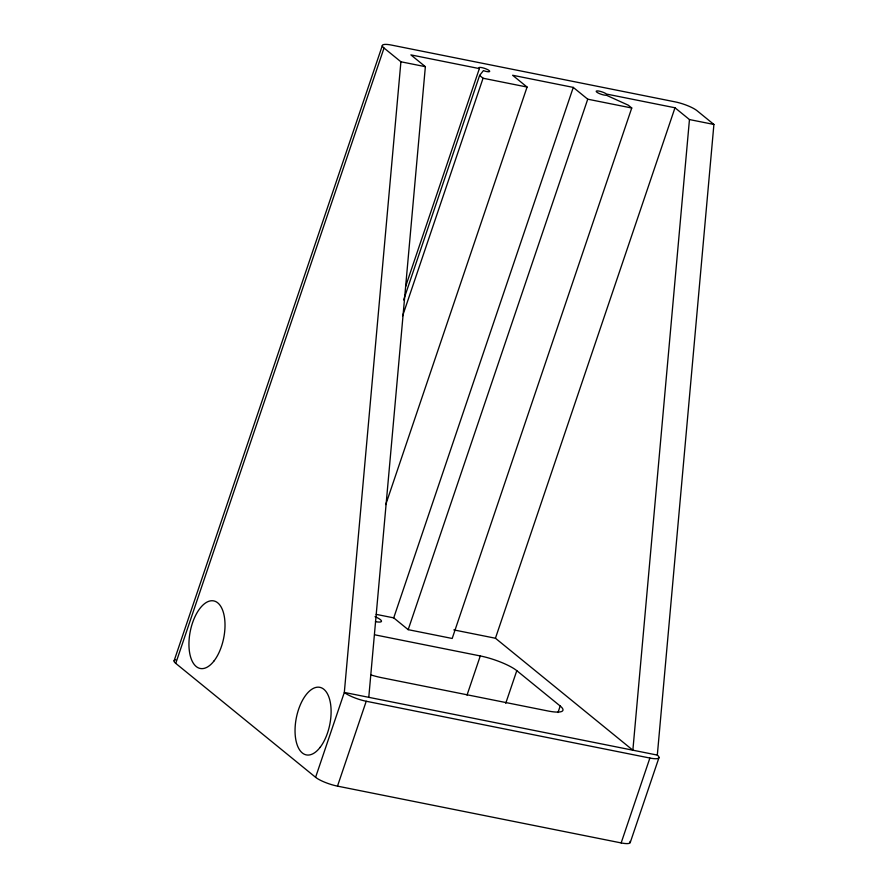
<?xml version="1.0" encoding="UTF-8"?>
<svg xmlns="http://www.w3.org/2000/svg" width="888" height="888" viewBox="0 0 888 888"><rect width="100%" height="100%" fill="white"/><g stroke="black" fill="none" stroke-linecap="round" stroke-linejoin="round"><path stroke-width="1.33" d="M315.595 777.3L175.746 663.38L384.027 48.03L400.91 61.783L344.322 692.429L315.595 777.3A17.227 3.785 18.7 0 0 337.496 786.135L621.156 842.923A17.227 3.785 18.7 0 0 629.969 841.391M368.775 697.324L425.363 66.678L410.889 54.89L479.365 68.598A5.739 1.265 18.7 0 1 482.883 67.854A5.739 1.265 18.7 0 1 489.699 71.262A5.739 1.265 18.7 0 1 483.416 70.629L479.62 75.425L403.618 299.955M376.19 614.363L393.717 617.87L408.18 629.659L452.192 638.472L631.745 108.003L628.304 105.195L606.404 95.249A5.739 1.265 18.7 0 1 598.09 92.963A5.739 1.265 18.7 0 1 598.279 90.965A5.739 1.265 18.7 0 1 606.515 94.061L674.991 107.77L689.454 119.558L632.866 750.194L495.437 638.239L453.812 629.903M657.32 755.089L344.322 692.429A17.227 3.785 18.7 0 0 366.233 701.254L649.883 758.041A17.227 3.785 18.7 0 0 657.32 755.089L713.908 124.453L697.025 110.7A17.227 3.785 18.7 0 0 675.124 101.865L391.464 45.077A17.227 3.785 18.7 0 0 384.027 48.03M174.092 660.827L382.373 45.477M405.583 286.569L479.365 68.598M402.619 315.895L483.061 78.233L479.62 75.425M385.747 504.595L527.072 87.046L512.609 75.258L573.271 87.401L587.734 99.19L631.745 108.003M393.717 617.87L573.271 87.401M337.496 786.135L366.233 701.254M408.18 629.659L587.734 99.19M467.021 695.115L480.286 655.943A28.705 6.316 18.7 0 1 516.794 670.662L560.195 706.015L557.986 712.542M495.437 638.239L674.991 107.77M505.738 703.307L516.794 670.662M621.156 842.923L649.883 758.041M630.247 842.523L658.974 757.642M400.91 61.783L425.363 66.678M483.061 78.233L527.072 87.046M689.454 119.558L713.908 124.453M374.836 634.831L480.286 655.943M175.746 663.38A17.227 3.785 18.7 0 1 174.37 660.395M174.925 660.073A17.227 3.785 18.7 0 1 175.746 659.851M560.195 706.015A28.705 6.316 18.7 0 1 547.796 710.944L381.518 677.655A28.705 6.316 18.7 0 1 371.24 675.024M375.014 616.66A11.477 2.52 18.7 0 1 381.518 621.123A11.477 2.52 18.7 0 1 375.446 621.622M214.13 660.805A34.443 17.05 -78.7 0 0 217.76 602.863A34.443 17.05 -78.7 0 0 189.066 640.392A34.443 17.05 -78.7 0 0 214.13 660.805M320.224 747.23A34.443 17.05 -78.7 0 0 323.854 689.288A34.443 17.05 -78.7 0 0 295.16 726.817A34.443 17.05 -78.7 0 0 320.224 747.23"/></g></svg>
